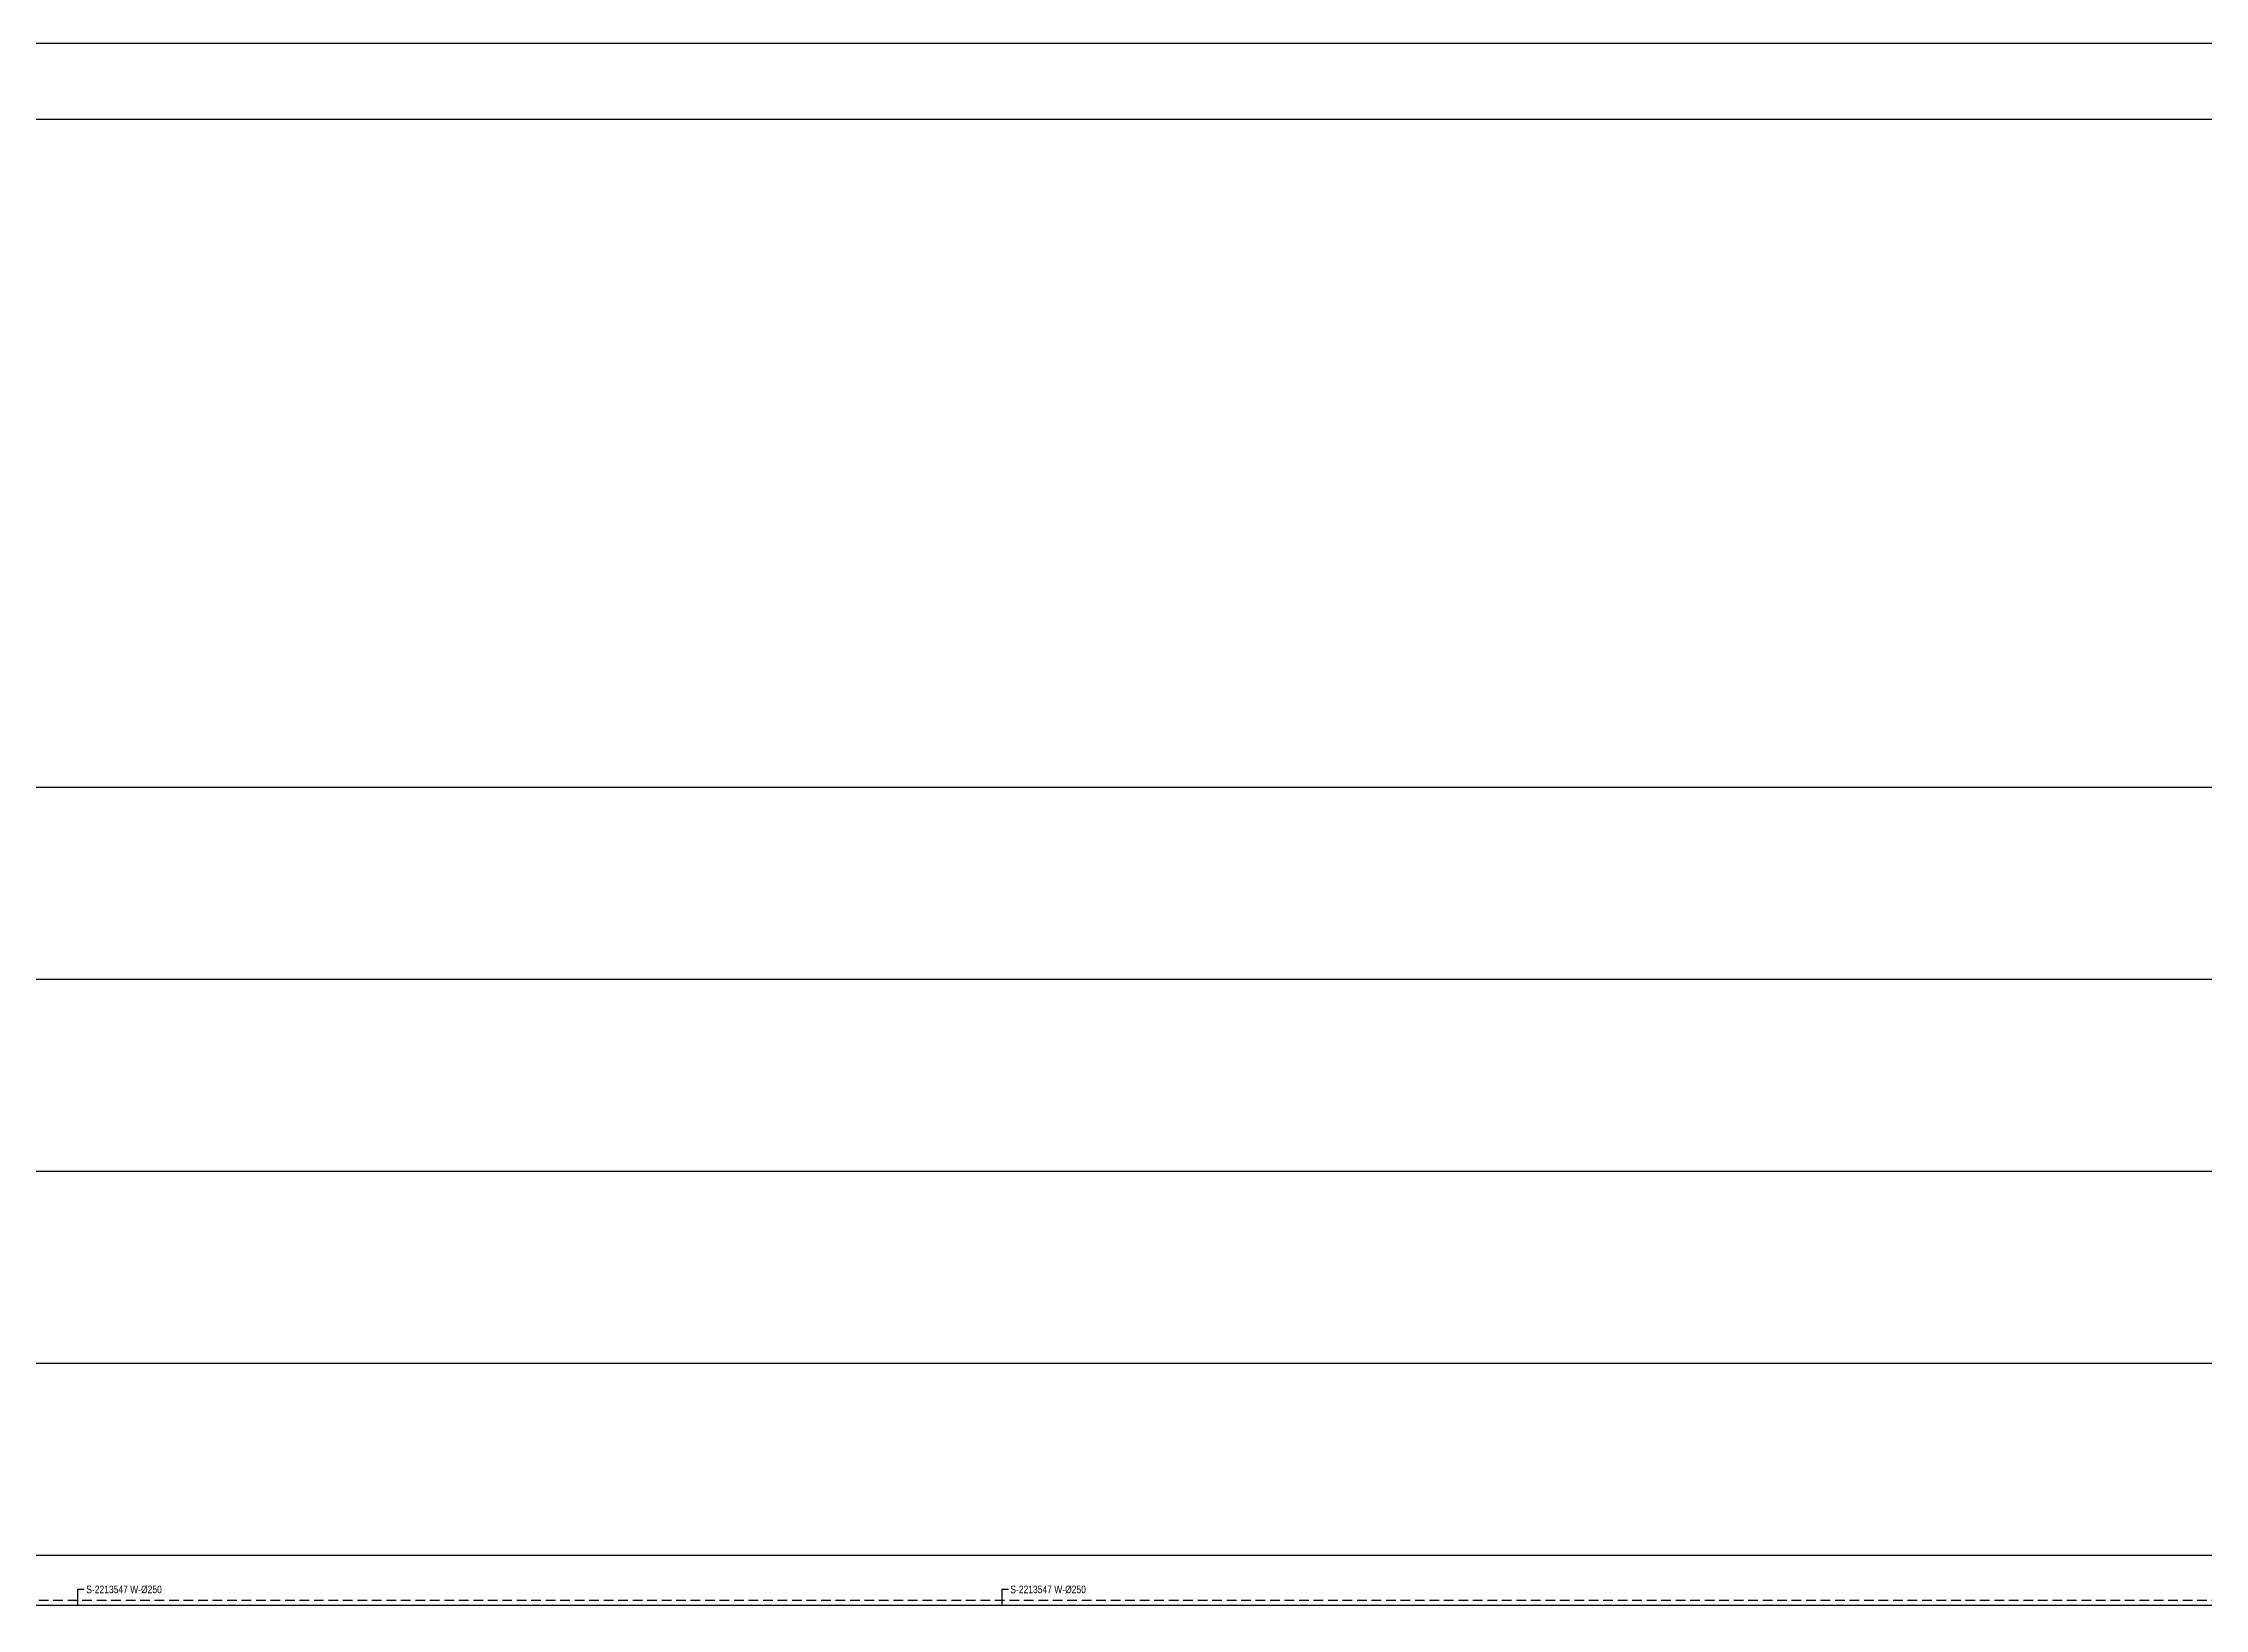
# Model space of a CAD drawing. Header units: centimetres. Extents: x 221889 to 261255, y -30032 to -21832.
# Drawn here: x 243995 to 249680, y -25950 to -21832 of the extents above; entities that cross this region are included whole.
import ezdxf

# ---------------------------------------------------------------- set-up
doc = ezdxf.new("R2010")
doc.units = ezdxf.units.CM
doc.header["$LTSCALE"] = 0.2
doc.linetypes.add('DASHEDX2', pattern=[38.1, 25.4, -12.7])
doc.layers.add('1-BASLIK', color=53, linetype='Continuous', lineweight=25)
doc.layers.add('T-WSHP-BORUSU', color=30, linetype='Continuous', lineweight=30)
doc.layers.add('T-SOGUTMA-TOPLAMA', color=120, linetype='Continuous')
doc.layers.add('T-TEXT', color=85, linetype='Continuous')
doc.styles.add('ARIAL', font='arial.ttf')

msp = doc.modelspace()

# ---------------------------------------------------------------- linework, layer by layer
at = {"layer": '1-BASLIK'}
for points in [[(221888.7, -30031.8), (221888.7, -21831.8), (261254.9, -21831.8), (261254.9, -30031.8)], [(258354.9, -29831.8), (222088.7, -29831.8), (222088.7, -22031.8), (258354.9, -22031.8)]]:
    msp.add_lwpolyline(points, close=True, dxfattribs=at)
at = {"layer": 'T-SOGUTMA-TOPLAMA', "lineweight": -3}
for p, q in [((244085.1, -25898, 0), (244102.6, -25898, 0)), ((244085.1, -25898, 0), (244085.1, -25939.9, 0)), ((246515.5, -25898, 0), (246533, -25898, 0)), ((246515.5, -25898, 0), (246515.5, -25939.9, 0))]:
    msp.add_line(p, q, dxfattribs=at)
at = {"layer": 'T-TEXT', "color": 7}
for p, q in [((255397.7, -23789.5), (222949.4, -23789.5)), ((255397.7, -24294.5), (222949.4, -24294.5)), ((255397.7, -24799.5), (222949.4, -24799.5)), ((255397.7, -25304.5), (222949.4, -25304.5)), ((255397.7, -25809.5), (222949.4, -25809.5))]:
    msp.add_line(p, q, dxfattribs=at)
at = {"layer": 'T-WSHP-BORUSU', "lineweight": -3, "ltscale": 0.5}
msp.add_line((237874.5, -25939.9, 0), (252620.7, -25939.9, 0), dxfattribs=at)
at = {"layer": 'T-WSHP-BORUSU', "linetype": 'DASHEDX2', "lineweight": -3, "ltscale": 5}
msp.add_line((237887, -25927.4, 0), (252633.2, -25927.4, 0), dxfattribs=at)

# ---------------------------------------------------------------- texts
at = {"layer": 'T-SOGUTMA-TOPLAMA', "lineweight": -3, "style": 'ARIAL', "width": 0.8}
for p in [(244107.9, -25908.8, 0), (246538.2, -25908.8, 0)]:
    msp.add_text('S-2213547 W-%%C250', height=20, dxfattribs=at).set_placement(p)

doc.saveas('drawing.dxf')
